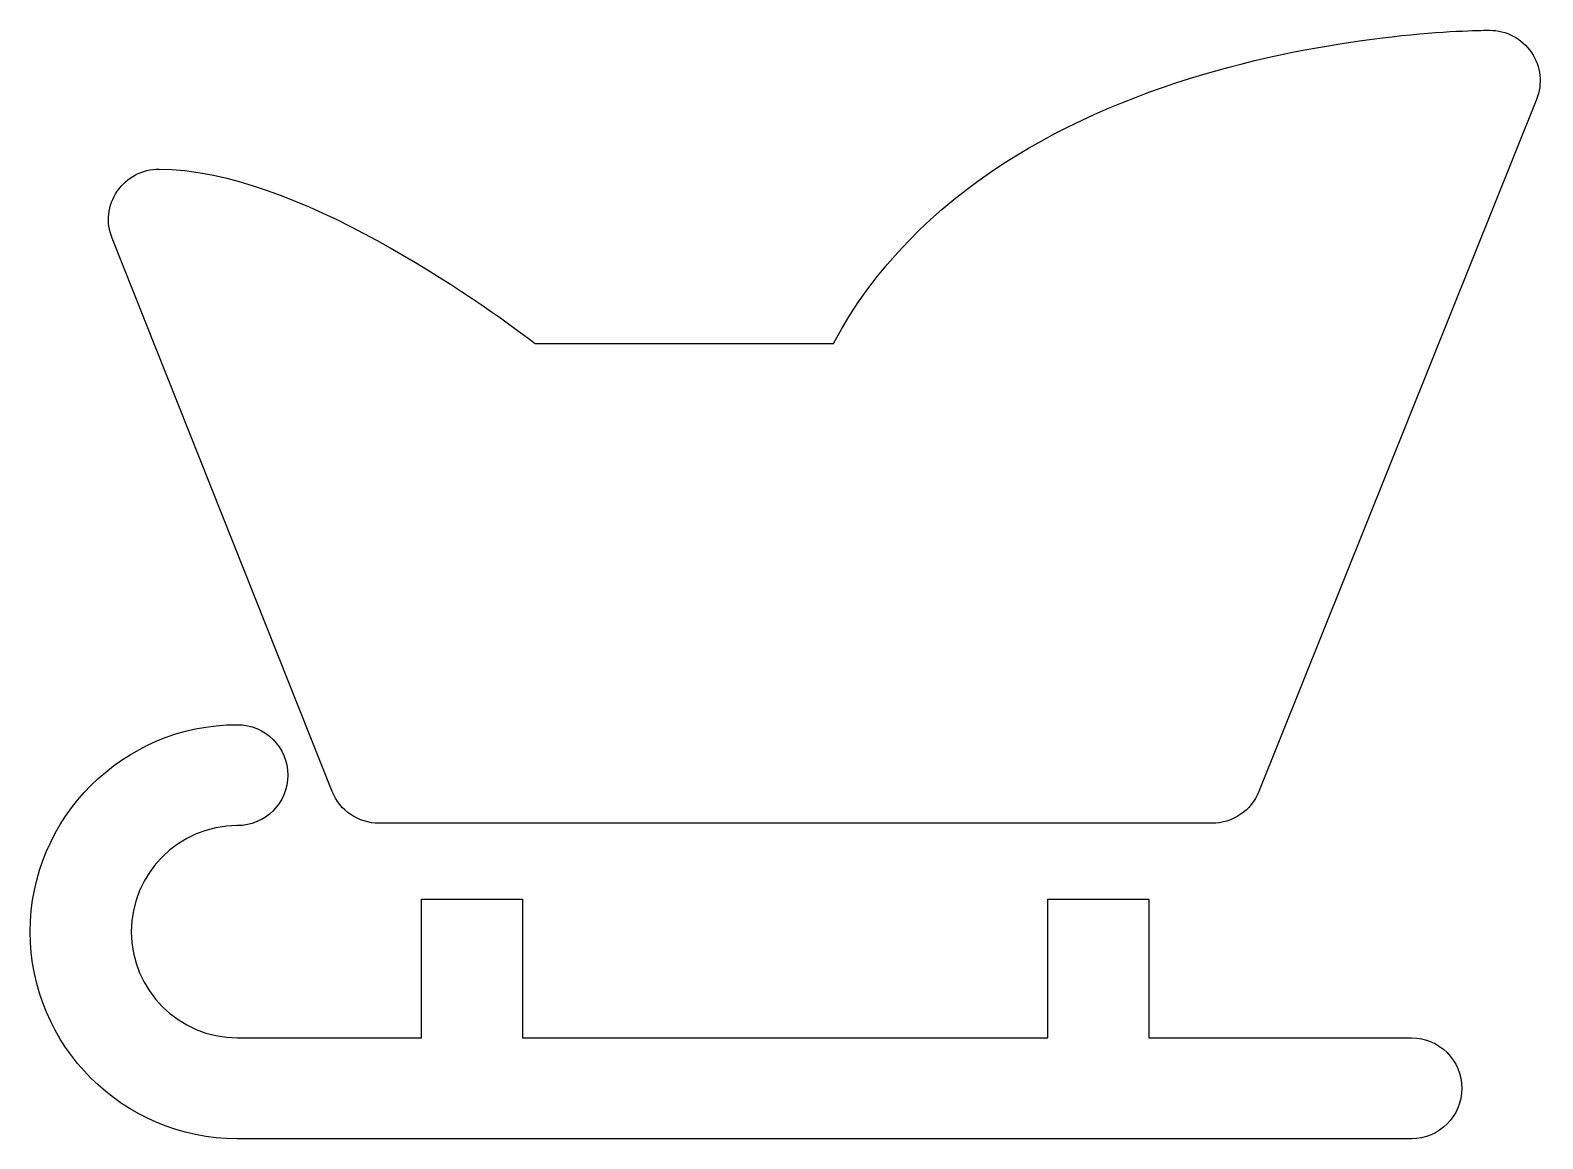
# Model space of a CAD drawing. Header units: centimetres. Extents: x -10.8 to 10.8, y -7.9 to 7.9.
import ezdxf

# ---------------------------------------------------------------- set-up
doc = ezdxf.new("R2010")
doc.units = ezdxf.units.CM
doc.header["$MEASUREMENT"] = 0
doc.layers.add('Layer 1', color=7, linetype='Continuous')

msp = doc.modelspace()

# ---------------------------------------------------------------- linework, layer by layer
at = {"layer": 'Layer 1'}
for points, knots in [([(10.67098, 7.61066), (10.53664, 7.80926), (10.31253, 7.92819), (10.07286, 7.92819), (10.07286, 7.92819), (9.77925, 7.92819), (3.05851, 7.87585), (0.68986, 3.44917), (0.68986, 3.44917), (0.68986, 3.44917), (-3.57558, 3.44917), (-3.57558, 3.44917), (-3.57558, 3.44917), (-4.36794, 4.05049), (-7.01501, 5.94234), (-8.9536, 5.94234), (-8.9536, 5.94234), (-9.19291, 5.94234), (-9.41673, 5.8237), (-9.55107, 5.62576), (-9.55107, 5.62576), (-9.68548, 5.42767), (-9.71296, 5.17593), (-9.62464, 4.95356), (-9.62464, 4.95356), (-9.62464, 4.95356), (-6.47832, -2.96008), (-6.47832, -2.96008), (-6.47832, -2.96008), (-6.36899, -3.23493), (-6.10308, -3.41536), (-5.80729, -3.41536), (-5.80729, -3.41536), (-5.80729, -3.41536), (6.10306, -3.41536), (6.10306, -3.41536), (6.10306, -3.41536), (6.39812, -3.41536), (6.66345, -3.23588), (6.77322, -2.96204), (6.77322, -2.96204), (6.77322, -2.96204), (10.74316, 6.93745), (10.74316, 6.93745), (10.74316, 6.93745), (10.83236, 7.15988), (10.80532, 7.41213), (10.67098, 7.61066)], [0, 0, 0, 0, 0.07692308, 0.07692308, 0.07692308, 0.07692308, 0.15384615, 0.15384615, 0.15384615, 0.15384615, 0.23076923, 0.23076923, 0.23076923, 0.23076923, 0.30769231, 0.30769231, 0.30769231, 0.30769231, 0.38461538, 0.38461538, 0.38461538, 0.38461538, 0.46153846, 0.46153846, 0.46153846, 0.46153846, 0.53846154, 0.53846154, 0.53846154, 0.53846154, 0.61538462, 0.61538462, 0.61538462, 0.61538462, 0.69230769, 0.69230769, 0.69230769, 0.69230769, 0.76923077, 0.76923077, 0.76923077, 0.76923077, 0.84615385, 0.84615385, 0.84615385, 0.84615385, 1, 1, 1, 1]), ([(8.95367, -6.48405), (8.95367, -6.48405), (5.19876, -6.48405), (5.19876, -6.48405), (5.19876, -6.48405), (5.19876, -6.48405), (5.19876, -4.49937), (5.19876, -4.49937), (5.19876, -4.49937), (5.19876, -4.49937), (3.75462, -4.49937), (3.75462, -4.49937), (3.75462, -4.49937), (3.75462, -4.49937), (3.75462, -6.48405), (3.75462, -6.48405), (3.75462, -6.48405), (3.75462, -6.48405), (-3.75477, -6.48405), (-3.75477, -6.48405), (-3.75477, -6.48405), (-3.75477, -6.48405), (-3.75477, -4.49937), (-3.75477, -4.49937), (-3.75477, -4.49937), (-3.75477, -4.49937), (-5.1989, -4.49937), (-5.1989, -4.49937), (-5.1989, -4.49937), (-5.1989, -4.49937), (-5.1989, -6.48405), (-5.1989, -6.48405), (-5.1989, -6.48405), (-5.1989, -6.48405), (-7.83441, -6.48405), (-7.83441, -6.48405), (-7.83441, -6.48405), (-8.6706, -6.48405), (-9.3508, -5.80335), (-9.3508, -4.96672), (-9.3508, -4.96672), (-9.3508, -4.12994), (-8.67053, -3.44917), (-7.83441, -3.44917), (-7.83441, -3.44917), (-7.43561, -3.44917), (-7.11234, -3.12583), (-7.11234, -2.7271), (-7.11234, -2.7271), (-7.11234, -2.3283), (-7.43568, -2.00503), (-7.83441, -2.00503), (-7.83441, -2.00503), (-9.46689, -2.00503), (-10.795, -3.33366), (-10.795, -4.96672), (-10.795, -4.96672), (-10.795, -6.59971), (-9.46689, -7.92818), (-7.83441, -7.92818), (-7.83441, -7.92818), (-7.83441, -7.92818), (8.95367, -7.92818), (8.95367, -7.92818), (8.95367, -7.92818), (9.35247, -7.92818), (9.67574, -7.60484), (9.67574, -7.20611), (9.67574, -7.20611), (9.67574, -6.80738), (9.35247, -6.48405), (8.95367, -6.48405)], [0, 0, 0, 0, 0.05263158, 0.05263158, 0.05263158, 0.05263158, 0.10526316, 0.10526316, 0.10526316, 0.10526316, 0.15789474, 0.15789474, 0.15789474, 0.15789474, 0.21052632, 0.21052632, 0.21052632, 0.21052632, 0.26315789, 0.26315789, 0.26315789, 0.26315789, 0.31578947, 0.31578947, 0.31578947, 0.31578947, 0.36842105, 0.36842105, 0.36842105, 0.36842105, 0.42105263, 0.42105263, 0.42105263, 0.42105263, 0.47368421, 0.47368421, 0.47368421, 0.47368421, 0.52631579, 0.52631579, 0.52631579, 0.52631579, 0.57894737, 0.57894737, 0.57894737, 0.57894737, 0.63157895, 0.63157895, 0.63157895, 0.63157895, 0.68421053, 0.68421053, 0.68421053, 0.68421053, 0.73684211, 0.73684211, 0.73684211, 0.73684211, 0.78947368, 0.78947368, 0.78947368, 0.78947368, 0.84210526, 0.84210526, 0.84210526, 0.84210526, 0.89473684, 0.89473684, 0.89473684, 0.89473684, 1, 1, 1, 1])]:
    msp.add_open_spline(points, degree=3, knots=knots, dxfattribs=at)

doc.saveas('drawing.dxf')
